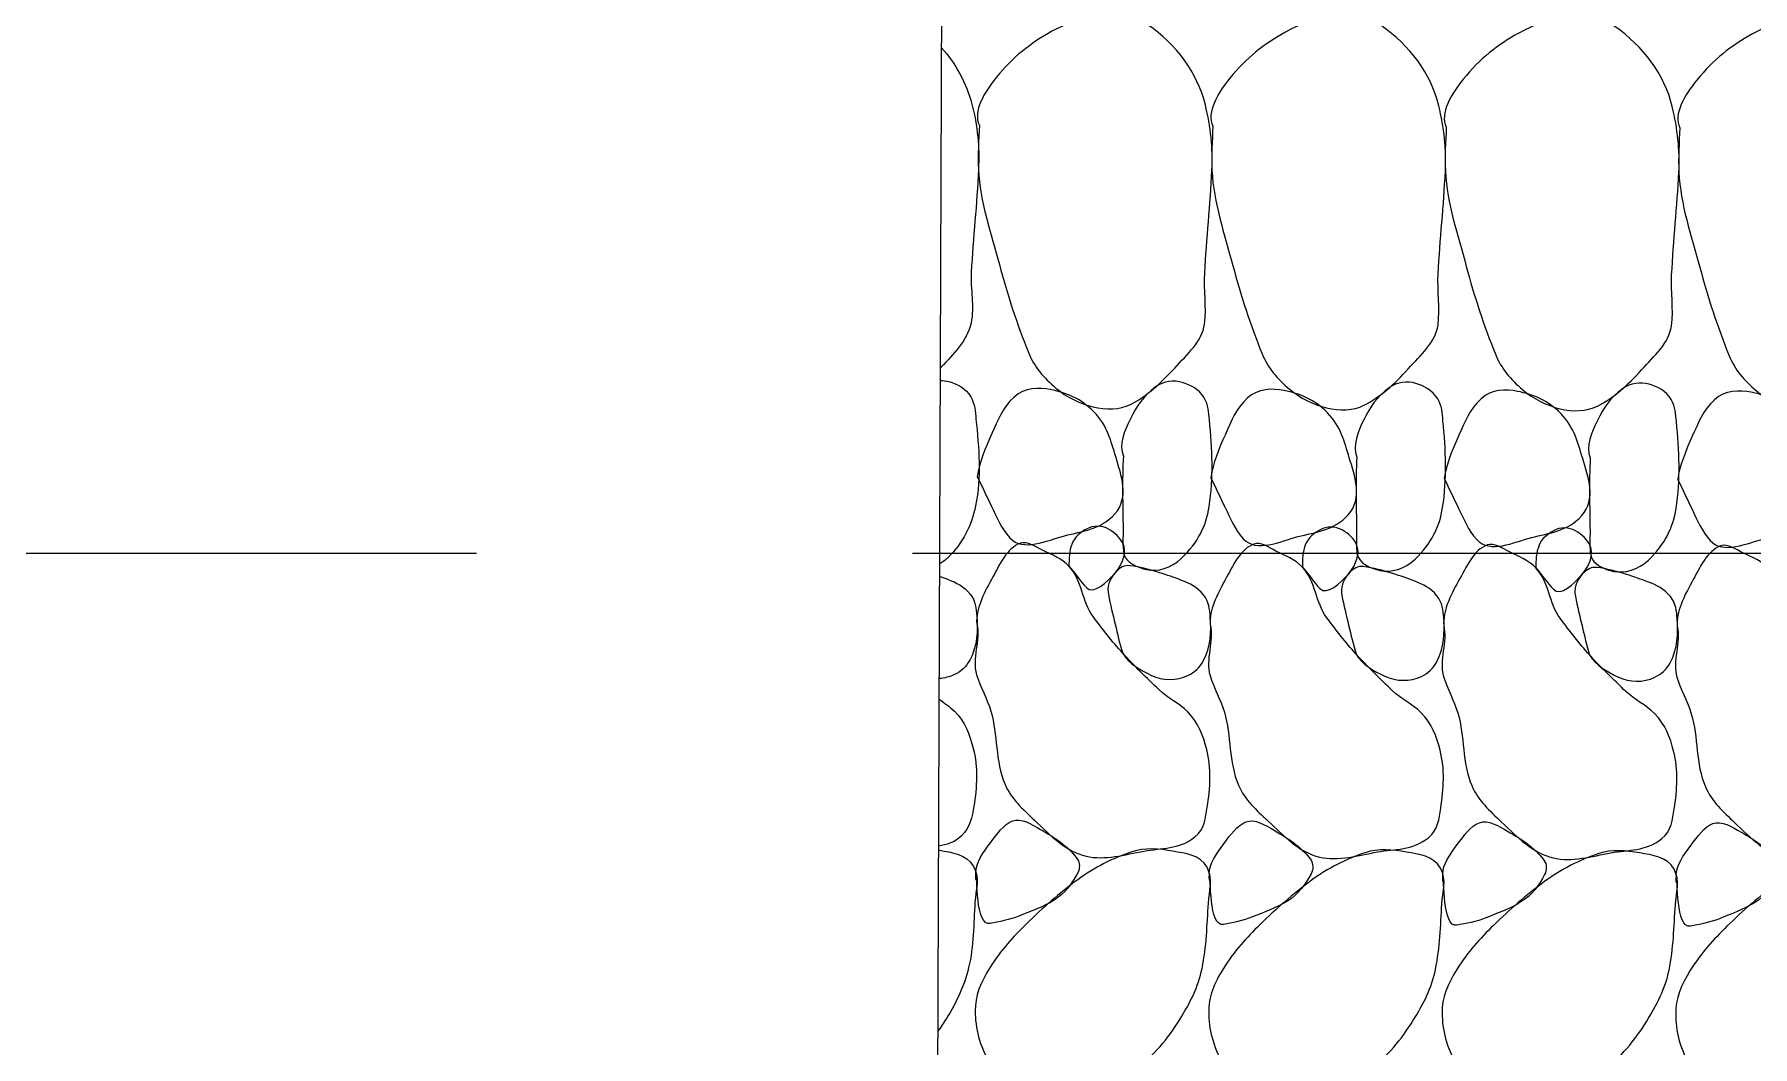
# Model space of a CAD drawing. Header units: feet. Extents: x -406 to 2003, y 7035 to 10885.
# Drawn here: x 619.28 to 644.91, y 8291.92 to 8307.01 of the extents above; entities that cross this region are included whole.
import ezdxf

# ---------------------------------------------------------------- set-up
doc = ezdxf.new("R2010")
doc.units = ezdxf.units.FT
doc.header["$LTSCALE"] = 40
doc.header["$MEASUREMENT"] = 0
doc.linetypes.add('HIDDEN', pattern=[0.375, 0.25, -0.125])
doc.layers.add('1', color=7, linetype='Continuous')
doc.layers.add('GRID', color=254, linetype='HIDDEN')

msp = doc.modelspace()

# ---------------------------------------------------------------- linework, layer by layer
at = {"layer": '1', "color": 4, "linetype": 'Continuous'}
msp.add_line((632.749, 8290.171, -4.663), (633.264, 8427.195, -4.663), dxfattribs=at)
for points, knots in [([(633.375, 8305.652, -4.663), (633.273, 8305.858, -4.663), (633.453, 8306.15, -4.663), (633.628, 8306.366, -4.663), (633.876, 8306.673, -4.663), (634.139, 8306.877, -4.663), (634.458, 8307.054, -4.663), (634.882, 8307.289, -4.663), (635.475, 8307.436, -4.663), (635.887, 8307.151, -4.663), (636.31, 8306.858, -4.663), (636.626, 8306.444, -4.663), (636.745, 8305.957, -4.663), (636.824, 8305.632, -4.663), (636.859, 8305.308, -4.663), (636.843, 8304.981, -4.663), (636.818, 8304.471, -4.663), (636.763, 8303.961, -4.663), (636.735, 8303.451, -4.663), (636.721, 8303.198, -4.663), (636.767, 8302.944, -4.663), (636.732, 8302.691, -4.663), (636.696, 8302.428, -4.663), (636.477, 8302.245, -4.663), (636.288, 8302.035, -4.663), (636.084, 8301.809, -4.663), (635.869, 8301.614, -4.663), (635.628, 8301.493, -4.663), (635.306, 8301.333, -4.663), (634.831, 8301.471, -4.663), (634.517, 8301.736, -4.663), (634.335, 8301.89, -4.663), (634.195, 8302.051, -4.663), (634.111, 8302.259, -4.663), (633.935, 8302.694, -4.663), (633.794, 8303.126, -4.663), (633.674, 8303.576, -4.663), (633.548, 8304.047, -4.663), (633.385, 8304.511, -4.663), (633.362, 8304.995, -4.663), (633.351, 8305.214, -4.663), (633.365, 8305.433, -4.663), (633.375, 8305.652, -4.663)], [0, 0, 0, 0, 0.050597, 0.050597, 0.050597, 0.122728, 0.122728, 0.122728, 0.218507, 0.218507, 0.218507, 0.316787, 0.316787, 0.316787, 0.38235, 0.38235, 0.38235, 0.484937, 0.484937, 0.484937, 0.535738, 0.535738, 0.535738, 0.588733, 0.588733, 0.588733, 0.645816, 0.645816, 0.645816, 0.721809, 0.721809, 0.721809, 0.766098, 0.766098, 0.766098, 0.85889, 0.85889, 0.85889, 0.956017, 0.956017, 0.956017, 1, 1, 1, 1]), ([(636.857, 8305.639, -4.663), (636.754, 8305.844, -4.663), (636.935, 8306.137, -4.663), (637.109, 8306.353, -4.663), (637.357, 8306.66, -4.663), (637.62, 8306.864, -4.663), (637.939, 8307.041, -4.663), (638.363, 8307.276, -4.663), (638.957, 8307.423, -4.663), (639.369, 8307.138, -4.663), (639.791, 8306.845, -4.663), (640.107, 8306.431, -4.663), (640.226, 8305.944, -4.663), (640.305, 8305.619, -4.663), (640.34, 8305.294, -4.663), (640.324, 8304.968, -4.663), (640.299, 8304.458, -4.663), (640.244, 8303.948, -4.663), (640.216, 8303.438, -4.663), (640.203, 8303.185, -4.663), (640.248, 8302.931, -4.663), (640.214, 8302.678, -4.663), (640.177, 8302.415, -4.663), (639.958, 8302.232, -4.663), (639.769, 8302.022, -4.663), (639.565, 8301.796, -4.663), (639.351, 8301.601, -4.663), (639.109, 8301.48, -4.663), (638.788, 8301.32, -4.663), (638.312, 8301.458, -4.663), (637.999, 8301.722, -4.663), (637.816, 8301.877, -4.663), (637.676, 8302.038, -4.663), (637.592, 8302.246, -4.663), (637.417, 8302.681, -4.663), (637.275, 8303.113, -4.663), (637.155, 8303.563, -4.663), (637.03, 8304.034, -4.663), (636.867, 8304.498, -4.663), (636.843, 8304.981, -4.663), (636.832, 8305.2, -4.663), (636.847, 8305.42, -4.663), (636.857, 8305.639, -4.663)], [0, 0, 0, 0, 0.050597, 0.050597, 0.050597, 0.122728, 0.122728, 0.122728, 0.218507, 0.218507, 0.218507, 0.316787, 0.316787, 0.316787, 0.38235, 0.38235, 0.38235, 0.484937, 0.484937, 0.484937, 0.535738, 0.535738, 0.535738, 0.588733, 0.588733, 0.588733, 0.645816, 0.645816, 0.645816, 0.721809, 0.721809, 0.721809, 0.766098, 0.766098, 0.766098, 0.85889, 0.85889, 0.85889, 0.956017, 0.956017, 0.956017, 1, 1, 1, 1]), ([(640.338, 8305.626, -4.663), (640.235, 8305.831, -4.663), (640.416, 8306.124, -4.663), (640.59, 8306.34, -4.663), (640.838, 8306.647, -4.663), (641.101, 8306.851, -4.663), (641.421, 8307.028, -4.663), (641.845, 8307.263, -4.663), (642.438, 8307.41, -4.663), (642.85, 8307.125, -4.663), (643.272, 8306.832, -4.663), (643.589, 8306.418, -4.663), (643.707, 8305.931, -4.663), (643.786, 8305.606, -4.663), (643.822, 8305.281, -4.663), (643.806, 8304.955, -4.663), (643.78, 8304.445, -4.663), (643.726, 8303.935, -4.663), (643.698, 8303.425, -4.663), (643.684, 8303.172, -4.663), (643.73, 8302.918, -4.663), (643.695, 8302.665, -4.663), (643.659, 8302.401, -4.663), (643.439, 8302.219, -4.663), (643.25, 8302.009, -4.663), (643.047, 8301.783, -4.663), (642.832, 8301.587, -4.663), (642.59, 8301.467, -4.663), (642.269, 8301.307, -4.663), (641.793, 8301.445, -4.663), (641.48, 8301.709, -4.663), (641.297, 8301.864, -4.663), (641.158, 8302.025, -4.663), (641.074, 8302.233, -4.663), (640.898, 8302.668, -4.663), (640.756, 8303.099, -4.663), (640.636, 8303.55, -4.663), (640.511, 8304.021, -4.663), (640.348, 8304.485, -4.663), (640.324, 8304.968, -4.663), (640.313, 8305.187, -4.663), (640.328, 8305.407, -4.663), (640.338, 8305.626, -4.663)], [0, 0, 0, 0, 0.050597, 0.050597, 0.050597, 0.122728, 0.122728, 0.122728, 0.218507, 0.218507, 0.218507, 0.316787, 0.316787, 0.316787, 0.38235, 0.38235, 0.38235, 0.484937, 0.484937, 0.484937, 0.535738, 0.535738, 0.535738, 0.588733, 0.588733, 0.588733, 0.645816, 0.645816, 0.645816, 0.721809, 0.721809, 0.721809, 0.766098, 0.766098, 0.766098, 0.85889, 0.85889, 0.85889, 0.956017, 0.956017, 0.956017, 1, 1, 1, 1]), ([(643.819, 8305.613, -4.663), (643.717, 8305.818, -4.663), (643.897, 8306.111, -4.663), (644.072, 8306.326, -4.663), (644.32, 8306.634, -4.663), (644.583, 8306.838, -4.663), (644.902, 8307.015, -4.663), (645.326, 8307.25, -4.663), (645.919, 8307.397, -4.663), (646.331, 8307.112, -4.663), (646.754, 8306.819, -4.663), (647.07, 8306.405, -4.663), (647.189, 8305.918, -4.663), (647.268, 8305.593, -4.663), (647.303, 8305.268, -4.663), (647.287, 8304.942, -4.663), (647.262, 8304.432, -4.663), (647.207, 8303.922, -4.663), (647.179, 8303.412, -4.663), (647.165, 8303.159, -4.663), (647.211, 8302.905, -4.663), (647.176, 8302.652, -4.663), (647.14, 8302.388, -4.663), (646.921, 8302.206, -4.663), (646.732, 8301.996, -4.663), (646.528, 8301.77, -4.663), (646.313, 8301.574, -4.663), (646.072, 8301.454, -4.663), (645.75, 8301.294, -4.663), (645.275, 8301.432, -4.663), (644.961, 8301.696, -4.663), (644.779, 8301.851, -4.663), (644.639, 8302.012, -4.663), (644.555, 8302.219, -4.663), (644.379, 8302.655, -4.663), (644.238, 8303.086, -4.663), (644.118, 8303.537, -4.663), (643.992, 8304.008, -4.663), (643.829, 8304.472, -4.663), (643.806, 8304.955, -4.663), (643.795, 8305.174, -4.663), (643.809, 8305.394, -4.663), (643.819, 8305.613, -4.663)], [0, 0, 0, 0, 0.050597, 0.050597, 0.050597, 0.122728, 0.122728, 0.122728, 0.218507, 0.218507, 0.218507, 0.316787, 0.316787, 0.316787, 0.38235, 0.38235, 0.38235, 0.484937, 0.484937, 0.484937, 0.535738, 0.535738, 0.535738, 0.588733, 0.588733, 0.588733, 0.645816, 0.645816, 0.645816, 0.721809, 0.721809, 0.721809, 0.766098, 0.766098, 0.766098, 0.85889, 0.85889, 0.85889, 0.956017, 0.956017, 0.956017, 1, 1, 1, 1]), ([(632.811, 8306.809, -4.663), (633.024, 8306.571, -4.663), (633.177, 8306.285, -4.663), (633.263, 8305.97, -4.663), (633.352, 8305.646, -4.663), (633.376, 8305.321, -4.663), (633.362, 8304.995, -4.663), (633.339, 8304.484, -4.663), (633.282, 8303.974, -4.663), (633.254, 8303.464, -4.663), (633.24, 8303.211, -4.663), (633.304, 8302.956, -4.663), (633.251, 8302.704, -4.663), (633.196, 8302.441, -4.663), (632.984, 8302.243, -4.663), (632.806, 8302.048, -4.663), (632.802, 8302.044, -4.663), (632.798, 8302.039, -4.663), (632.793, 8302.034, -4.663)], [0, 0, 0, 0, 0.189013, 0.189013, 0.189013, 0.383637, 0.383637, 0.383637, 0.688167, 0.688167, 0.688167, 0.838969, 0.838969, 0.838969, 0.996282, 0.996282, 0.996282, 1, 1, 1, 1]), ([(632.793, 8301.851, -4.663), (632.835, 8301.851, -4.663), (632.877, 8301.843, -4.663), (632.919, 8301.832, -4.663), (633.05, 8301.798, -4.663), (633.17, 8301.731, -4.663), (633.247, 8301.604, -4.663), (633.312, 8301.497, -4.663), (633.314, 8301.387, -4.663), (633.325, 8301.275, -4.663), (633.368, 8300.847, -4.663), (633.406, 8300.408, -4.663), (633.32, 8299.982, -4.663), (633.262, 8299.695, -4.663), (633.129, 8299.426, -4.663), (632.909, 8299.213, -4.663), (632.869, 8299.174, -4.663), (632.828, 8299.144, -4.663), (632.783, 8299.117, -4.663)], [0, 0, 0, 0, 0.039924, 0.039924, 0.039924, 0.165192, 0.165192, 0.165192, 0.271276, 0.271276, 0.271276, 0.676654, 0.676654, 0.676654, 0.950254, 0.950254, 0.950254, 1, 1, 1, 1]), ([(635.523, 8300.723, -4.663), (635.451, 8300.89, -4.663), (635.538, 8301.099, -4.663), (635.627, 8301.278, -4.663), (635.722, 8301.469, -4.663), (635.824, 8301.621, -4.663), (636.003, 8301.753, -4.663), (636.122, 8301.84, -4.663), (636.276, 8301.857, -4.663), (636.4, 8301.819, -4.663), (636.523, 8301.782, -4.663), (636.651, 8301.719, -4.663), (636.728, 8301.591, -4.663), (636.793, 8301.483, -4.663), (636.795, 8301.374, -4.663), (636.806, 8301.262, -4.663), (636.849, 8300.834, -4.663), (636.869, 8300.398, -4.663), (636.801, 8299.969, -4.663), (636.756, 8299.68, -4.663), (636.637, 8299.436, -4.663), (636.39, 8299.2, -4.663), (636.235, 8299.051, -4.663), (636.033, 8298.995, -4.663), (635.868, 8299.032, -4.663), (635.743, 8299.059, -4.663), (635.553, 8299.133, -4.663), (635.529, 8299.271, -4.663), (635.507, 8299.392, -4.663), (635.52, 8299.513, -4.663), (635.519, 8299.634, -4.663), (635.514, 8299.997, -4.663), (635.502, 8300.36, -4.663), (635.523, 8300.723, -4.663)], [0, 0, 0, 0, 0.081972, 0.081972, 0.081972, 0.169857, 0.169857, 0.169857, 0.228285, 0.228285, 0.228285, 0.286248, 0.286248, 0.286248, 0.335334, 0.335334, 0.335334, 0.522907, 0.522907, 0.522907, 0.649504, 0.649504, 0.649504, 0.729114, 0.729114, 0.729114, 0.789367, 0.789367, 0.789367, 0.842044, 0.842044, 0.842044, 1, 1, 1, 1]), ([(639.004, 8300.709, -4.663), (638.933, 8300.877, -4.663), (639.02, 8301.086, -4.663), (639.108, 8301.265, -4.663), (639.203, 8301.456, -4.663), (639.305, 8301.608, -4.663), (639.484, 8301.74, -4.663), (639.604, 8301.827, -4.663), (639.758, 8301.844, -4.663), (639.881, 8301.806, -4.663), (640.004, 8301.769, -4.663), (640.132, 8301.706, -4.663), (640.209, 8301.578, -4.663), (640.275, 8301.47, -4.663), (640.276, 8301.361, -4.663), (640.288, 8301.249, -4.663), (640.331, 8300.821, -4.663), (640.35, 8300.385, -4.663), (640.283, 8299.956, -4.663), (640.237, 8299.667, -4.663), (640.118, 8299.423, -4.663), (639.872, 8299.187, -4.663), (639.717, 8299.038, -4.663), (639.514, 8298.982, -4.663), (639.349, 8299.018, -4.663), (639.225, 8299.046, -4.663), (639.035, 8299.119, -4.663), (639.01, 8299.258, -4.663), (638.988, 8299.379, -4.663), (639.002, 8299.5, -4.663), (639, 8299.621, -4.663), (638.995, 8299.984, -4.663), (638.984, 8300.347, -4.663), (639.004, 8300.709, -4.663)], [0, 0, 0, 0, 0.081972, 0.081972, 0.081972, 0.169857, 0.169857, 0.169857, 0.228285, 0.228285, 0.228285, 0.286248, 0.286248, 0.286248, 0.335334, 0.335334, 0.335334, 0.522907, 0.522907, 0.522907, 0.649504, 0.649504, 0.649504, 0.729114, 0.729114, 0.729114, 0.789367, 0.789367, 0.789367, 0.842044, 0.842044, 0.842044, 1, 1, 1, 1]), ([(633.344, 8300.413, -4.663), (633.376, 8300.63, -4.663), (633.465, 8300.844, -4.663), (633.562, 8301.059, -4.663), (633.653, 8301.259, -4.663), (633.715, 8301.438, -4.663), (633.893, 8301.602, -4.663), (634.049, 8301.745, -4.663), (634.265, 8301.749, -4.663), (634.438, 8301.713, -4.663), (634.664, 8301.667, -4.663), (634.886, 8301.585, -4.663), (635.083, 8301.382, -4.663), (635.286, 8301.173, -4.663), (635.338, 8300.946, -4.663), (635.409, 8300.712, -4.663), (635.491, 8300.444, -4.663), (635.616, 8300.106, -4.663), (635.395, 8299.861, -4.663), (635.183, 8299.626, -4.663), (634.91, 8299.605, -4.663), (634.645, 8299.535, -4.663), (634.381, 8299.466, -4.663), (634.025, 8299.291, -4.663), (633.829, 8299.504, -4.663), (633.699, 8299.645, -4.663), (633.637, 8299.809, -4.663), (633.558, 8299.97, -4.663), (633.486, 8300.118, -4.663), (633.417, 8300.267, -4.663), (633.344, 8300.413, -4.663)], [0, 0, 0, 0, 0.099321, 0.099321, 0.099321, 0.192025, 0.192025, 0.192025, 0.273076, 0.273076, 0.273076, 0.378794, 0.378794, 0.378794, 0.48747, 0.48747, 0.48747, 0.61146, 0.61146, 0.61146, 0.73063, 0.73063, 0.73063, 0.849753, 0.849753, 0.849753, 0.928287, 0.928287, 0.928287, 1, 1, 1, 1]), ([(636.826, 8300.4, -4.663), (636.858, 8300.617, -4.663), (636.946, 8300.831, -4.663), (637.044, 8301.046, -4.663), (637.134, 8301.246, -4.663), (637.196, 8301.425, -4.663), (637.374, 8301.589, -4.663), (637.53, 8301.732, -4.663), (637.746, 8301.735, -4.663), (637.919, 8301.7, -4.663), (638.145, 8301.654, -4.663), (638.367, 8301.572, -4.663), (638.564, 8301.369, -4.663), (638.767, 8301.16, -4.663), (638.82, 8300.933, -4.663), (638.891, 8300.699, -4.663), (638.972, 8300.431, -4.663), (639.097, 8300.093, -4.663), (638.876, 8299.848, -4.663), (638.664, 8299.612, -4.663), (638.391, 8299.592, -4.663), (638.126, 8299.522, -4.663), (637.862, 8299.453, -4.663), (637.507, 8299.278, -4.663), (637.31, 8299.491, -4.663), (637.18, 8299.632, -4.663), (637.118, 8299.795, -4.663), (637.039, 8299.957, -4.663), (636.968, 8300.105, -4.663), (636.899, 8300.253, -4.663), (636.826, 8300.4, -4.663)], [0, 0, 0, 0, 0.099321, 0.099321, 0.099321, 0.192025, 0.192025, 0.192025, 0.273076, 0.273076, 0.273076, 0.378794, 0.378794, 0.378794, 0.48747, 0.48747, 0.48747, 0.61146, 0.61146, 0.61146, 0.73063, 0.73063, 0.73063, 0.849753, 0.849753, 0.849753, 0.928287, 0.928287, 0.928287, 1, 1, 1, 1]), ([(640.307, 8300.387, -4.663), (640.339, 8300.604, -4.663), (640.428, 8300.818, -4.663), (640.525, 8301.033, -4.663), (640.616, 8301.233, -4.663), (640.677, 8301.412, -4.663), (640.856, 8301.576, -4.663), (641.012, 8301.719, -4.663), (641.227, 8301.722, -4.663), (641.401, 8301.687, -4.663), (641.626, 8301.641, -4.663), (641.849, 8301.559, -4.663), (642.046, 8301.356, -4.663), (642.248, 8301.147, -4.663), (642.301, 8300.92, -4.663), (642.372, 8300.685, -4.663), (642.453, 8300.418, -4.663), (642.578, 8300.08, -4.663), (642.358, 8299.835, -4.663), (642.145, 8299.599, -4.663), (641.872, 8299.578, -4.663), (641.608, 8299.509, -4.663), (641.343, 8299.439, -4.663), (640.988, 8299.265, -4.663), (640.791, 8299.478, -4.663), (640.662, 8299.619, -4.663), (640.6, 8299.782, -4.663), (640.521, 8299.944, -4.663), (640.449, 8300.092, -4.663), (640.38, 8300.24, -4.663), (640.307, 8300.387, -4.663)], [0, 0, 0, 0, 0.099321, 0.099321, 0.099321, 0.192025, 0.192025, 0.192025, 0.273076, 0.273076, 0.273076, 0.378794, 0.378794, 0.378794, 0.48747, 0.48747, 0.48747, 0.61146, 0.61146, 0.61146, 0.73063, 0.73063, 0.73063, 0.849753, 0.849753, 0.849753, 0.928287, 0.928287, 0.928287, 1, 1, 1, 1]), ([(642.485, 8300.696, -4.663), (642.414, 8300.864, -4.663), (642.501, 8301.073, -4.663), (642.59, 8301.252, -4.663), (642.685, 8301.443, -4.663), (642.786, 8301.595, -4.663), (642.966, 8301.726, -4.663), (643.085, 8301.814, -4.663), (643.239, 8301.831, -4.663), (643.363, 8301.793, -4.663), (643.486, 8301.756, -4.663), (643.614, 8301.693, -4.663), (643.691, 8301.565, -4.663), (643.756, 8301.457, -4.663), (643.758, 8301.348, -4.663), (643.769, 8301.236, -4.663), (643.812, 8300.807, -4.663), (643.832, 8300.371, -4.663), (643.764, 8299.943, -4.663), (643.718, 8299.654, -4.663), (643.6, 8299.41, -4.663), (643.353, 8299.174, -4.663), (643.198, 8299.025, -4.663), (642.995, 8298.969, -4.663), (642.831, 8299.005, -4.663), (642.706, 8299.033, -4.663), (642.516, 8299.106, -4.663), (642.491, 8299.245, -4.663), (642.47, 8299.366, -4.663), (642.483, 8299.487, -4.663), (642.481, 8299.608, -4.663), (642.476, 8299.97, -4.663), (642.465, 8300.334, -4.663), (642.485, 8300.696, -4.663)], [0, 0, 0, 0, 0.081972, 0.081972, 0.081972, 0.169857, 0.169857, 0.169857, 0.228285, 0.228285, 0.228285, 0.286248, 0.286248, 0.286248, 0.335334, 0.335334, 0.335334, 0.522907, 0.522907, 0.522907, 0.649504, 0.649504, 0.649504, 0.729114, 0.729114, 0.729114, 0.789367, 0.789367, 0.789367, 0.842044, 0.842044, 0.842044, 1, 1, 1, 1]), ([(643.788, 8300.374, -4.663), (643.82, 8300.591, -4.663), (643.909, 8300.805, -4.663), (644.006, 8301.019, -4.663), (644.097, 8301.22, -4.663), (644.159, 8301.399, -4.663), (644.337, 8301.563, -4.663), (644.493, 8301.706, -4.663), (644.709, 8301.709, -4.663), (644.882, 8301.674, -4.663), (645.108, 8301.628, -4.663), (645.33, 8301.546, -4.663), (645.527, 8301.343, -4.663), (645.73, 8301.134, -4.663), (645.782, 8300.906, -4.663), (645.853, 8300.672, -4.663), (645.935, 8300.405, -4.663), (646.06, 8300.067, -4.663), (645.839, 8299.822, -4.663), (645.627, 8299.586, -4.663), (645.354, 8299.565, -4.663), (645.089, 8299.496, -4.663), (644.825, 8299.426, -4.663), (644.469, 8299.251, -4.663), (644.273, 8299.465, -4.663), (644.143, 8299.606, -4.663), (644.081, 8299.769, -4.663), (644.002, 8299.931, -4.663), (643.93, 8300.078, -4.663), (643.862, 8300.227, -4.663), (643.788, 8300.374, -4.663)], [0, 0, 0, 0, 0.099321, 0.099321, 0.099321, 0.192025, 0.192025, 0.192025, 0.273076, 0.273076, 0.273076, 0.378794, 0.378794, 0.378794, 0.48747, 0.48747, 0.48747, 0.61146, 0.61146, 0.61146, 0.73063, 0.73063, 0.73063, 0.849753, 0.849753, 0.849753, 0.928287, 0.928287, 0.928287, 1, 1, 1, 1]), ([(634.711, 8299.081, -4.663), (634.713, 8299.195, -4.663), (634.711, 8299.308, -4.663), (634.758, 8299.421, -4.663), (634.8, 8299.522, -4.663), (634.883, 8299.585, -4.663), (634.974, 8299.636, -4.663), (635.073, 8299.691, -4.663), (635.201, 8299.692, -4.663), (635.303, 8299.635, -4.663), (635.398, 8299.582, -4.663), (635.477, 8299.506, -4.663), (635.518, 8299.418, -4.663), (635.577, 8299.291, -4.663), (635.515, 8299.118, -4.663), (635.403, 8298.988, -4.663), (635.28, 8298.846, -4.663), (635.076, 8298.651, -4.663), (634.971, 8298.763, -4.663), (634.882, 8298.858, -4.663), (634.8, 8298.979, -4.663), (634.711, 8299.081, -4.663)], [0, 0, 0, 0, 0.13075, 0.13075, 0.13075, 0.246831, 0.246831, 0.246831, 0.372114, 0.372114, 0.372114, 0.488195, 0.488195, 0.488195, 0.657947, 0.657947, 0.657947, 0.84346, 0.84346, 0.84346, 1, 1, 1, 1]), ([(638.193, 8299.068, -4.663), (638.194, 8299.182, -4.663), (638.192, 8299.295, -4.663), (638.239, 8299.408, -4.663), (638.281, 8299.509, -4.663), (638.364, 8299.572, -4.663), (638.456, 8299.623, -4.663), (638.555, 8299.678, -4.663), (638.683, 8299.679, -4.663), (638.785, 8299.622, -4.663), (638.879, 8299.569, -4.663), (638.959, 8299.493, -4.663), (638.999, 8299.405, -4.663), (639.058, 8299.278, -4.663), (638.997, 8299.105, -4.663), (638.884, 8298.975, -4.663), (638.761, 8298.832, -4.663), (638.558, 8298.637, -4.663), (638.452, 8298.75, -4.663), (638.364, 8298.844, -4.663), (638.282, 8298.966, -4.663), (638.193, 8299.068, -4.663)], [0, 0, 0, 0, 0.13075, 0.13075, 0.13075, 0.246831, 0.246831, 0.246831, 0.372114, 0.372114, 0.372114, 0.488195, 0.488195, 0.488195, 0.657947, 0.657947, 0.657947, 0.84346, 0.84346, 0.84346, 1, 1, 1, 1]), ([(641.674, 8299.055, -4.663), (641.675, 8299.168, -4.663), (641.673, 8299.282, -4.663), (641.721, 8299.395, -4.663), (641.763, 8299.496, -4.663), (641.845, 8299.559, -4.663), (641.937, 8299.61, -4.663), (642.036, 8299.665, -4.663), (642.164, 8299.666, -4.663), (642.266, 8299.609, -4.663), (642.36, 8299.556, -4.663), (642.44, 8299.48, -4.663), (642.481, 8299.392, -4.663), (642.54, 8299.264, -4.663), (642.478, 8299.092, -4.663), (642.366, 8298.962, -4.663), (642.243, 8298.819, -4.663), (642.039, 8298.624, -4.663), (641.934, 8298.737, -4.663), (641.845, 8298.831, -4.663), (641.763, 8298.953, -4.663), (641.674, 8299.055, -4.663)], [0, 0, 0, 0, 0.13075, 0.13075, 0.13075, 0.246831, 0.246831, 0.246831, 0.372114, 0.372114, 0.372114, 0.488195, 0.488195, 0.488195, 0.657947, 0.657947, 0.657947, 0.84346, 0.84346, 0.84346, 1, 1, 1, 1]), ([(633.336, 8298.225, -4.663), (633.322, 8298.441, -4.663), (633.434, 8298.663, -4.663), (633.554, 8298.882, -4.663), (633.675, 8299.1, -4.663), (633.784, 8299.352, -4.663), (633.987, 8299.424, -4.663), (634.088, 8299.46, -4.663), (634.211, 8299.374, -4.663), (634.315, 8299.321, -4.663), (634.456, 8299.25, -4.663), (634.601, 8299.199, -4.663), (634.711, 8299.081, -4.663), (634.909, 8298.87, -4.663), (634.906, 8298.553, -4.663), (635.072, 8298.331, -4.663), (635.211, 8298.145, -4.663), (635.353, 8297.959, -4.663), (635.512, 8297.786, -4.663), (635.686, 8297.595, -4.663), (635.869, 8297.416, -4.663), (636.054, 8297.239, -4.663), (636.184, 8297.114, -4.663), (636.351, 8297.043, -4.663), (636.484, 8296.909, -4.663), (636.637, 8296.754, -4.663), (636.714, 8296.555, -4.663), (636.765, 8296.352, -4.663), (636.836, 8296.071, -4.663), (636.819, 8295.774, -4.663), (636.773, 8295.49, -4.663), (636.748, 8295.333, -4.663), (636.736, 8295.165, -4.663), (636.59, 8295.048, -4.663), (636.348, 8294.856, -4.663), (636.09, 8294.883, -4.663), (635.829, 8294.836, -4.663), (635.544, 8294.784, -4.663), (635.247, 8294.695, -4.663), (634.967, 8294.76, -4.663), (634.665, 8294.83, -4.663), (634.438, 8295.069, -4.663), (634.198, 8295.296, -4.663), (634.021, 8295.463, -4.663), (633.852, 8295.613, -4.663), (633.758, 8295.83, -4.663), (633.608, 8296.178, -4.663), (633.652, 8296.571, -4.663), (633.547, 8296.92, -4.663), (633.491, 8297.104, -4.663), (633.39, 8297.281, -4.663), (633.333, 8297.465, -4.663), (633.259, 8297.703, -4.663), (633.396, 8297.985, -4.663), (633.336, 8298.225, -4.663)], [0, 0, 0, 0, 0.054316, 0.054316, 0.054316, 0.108799, 0.108799, 0.108799, 0.135821, 0.135821, 0.135821, 0.172146, 0.172146, 0.172146, 0.237422, 0.237422, 0.237422, 0.292461, 0.292461, 0.292461, 0.352873, 0.352873, 0.352873, 0.395413, 0.395413, 0.395413, 0.444368, 0.444368, 0.444368, 0.51201, 0.51201, 0.51201, 0.549525, 0.549525, 0.549525, 0.611502, 0.611502, 0.611502, 0.679424, 0.679424, 0.679424, 0.752988, 0.752988, 0.752988, 0.80734, 0.80734, 0.80734, 0.894432, 0.894432, 0.894432, 0.940374, 0.940374, 0.940374, 1, 1, 1, 1]), ([(636.817, 8298.212, -4.663), (636.804, 8298.428, -4.663), (636.915, 8298.65, -4.663), (637.035, 8298.868, -4.663), (637.156, 8299.087, -4.663), (637.266, 8299.339, -4.663), (637.468, 8299.411, -4.663), (637.569, 8299.447, -4.663), (637.692, 8299.361, -4.663), (637.797, 8299.308, -4.663), (637.937, 8299.237, -4.663), (638.083, 8299.186, -4.663), (638.193, 8299.068, -4.663), (638.391, 8298.857, -4.663), (638.387, 8298.539, -4.663), (638.553, 8298.318, -4.663), (638.693, 8298.132, -4.663), (638.834, 8297.946, -4.663), (638.993, 8297.772, -4.663), (639.168, 8297.582, -4.663), (639.35, 8297.403, -4.663), (639.535, 8297.226, -4.663), (639.666, 8297.101, -4.663), (639.832, 8297.03, -4.663), (639.965, 8296.896, -4.663), (640.118, 8296.741, -4.663), (640.195, 8296.542, -4.663), (640.246, 8296.339, -4.663), (640.317, 8296.058, -4.663), (640.3, 8295.761, -4.663), (640.255, 8295.477, -4.663), (640.229, 8295.319, -4.663), (640.218, 8295.152, -4.663), (640.071, 8295.035, -4.663), (639.83, 8294.843, -4.663), (639.571, 8294.87, -4.663), (639.311, 8294.823, -4.663), (639.026, 8294.771, -4.663), (638.728, 8294.682, -4.663), (638.449, 8294.747, -4.663), (638.146, 8294.817, -4.663), (637.92, 8295.056, -4.663), (637.68, 8295.283, -4.663), (637.502, 8295.45, -4.663), (637.333, 8295.6, -4.663), (637.239, 8295.817, -4.663), (637.089, 8296.165, -4.663), (637.134, 8296.558, -4.663), (637.028, 8296.907, -4.663), (636.972, 8297.091, -4.663), (636.872, 8297.268, -4.663), (636.815, 8297.452, -4.663), (636.741, 8297.69, -4.663), (636.878, 8297.972, -4.663), (636.817, 8298.212, -4.663)], [0, 0, 0, 0, 0.054316, 0.054316, 0.054316, 0.108799, 0.108799, 0.108799, 0.135821, 0.135821, 0.135821, 0.172146, 0.172146, 0.172146, 0.237422, 0.237422, 0.237422, 0.292461, 0.292461, 0.292461, 0.352873, 0.352873, 0.352873, 0.395413, 0.395413, 0.395413, 0.444368, 0.444368, 0.444368, 0.51201, 0.51201, 0.51201, 0.549525, 0.549525, 0.549525, 0.611502, 0.611502, 0.611502, 0.679424, 0.679424, 0.679424, 0.752988, 0.752988, 0.752988, 0.80734, 0.80734, 0.80734, 0.894432, 0.894432, 0.894432, 0.940374, 0.940374, 0.940374, 1, 1, 1, 1]), ([(640.299, 8298.198, -4.663), (640.285, 8298.415, -4.663), (640.396, 8298.637, -4.663), (640.517, 8298.855, -4.663), (640.638, 8299.074, -4.663), (640.747, 8299.325, -4.663), (640.95, 8299.398, -4.663), (641.05, 8299.434, -4.663), (641.174, 8299.348, -4.663), (641.278, 8299.295, -4.663), (641.419, 8299.224, -4.663), (641.564, 8299.173, -4.663), (641.674, 8299.055, -4.663), (641.872, 8298.844, -4.663), (641.869, 8298.526, -4.663), (642.034, 8298.305, -4.663), (642.174, 8298.119, -4.663), (642.315, 8297.932, -4.663), (642.474, 8297.759, -4.663), (642.649, 8297.569, -4.663), (642.832, 8297.39, -4.663), (643.017, 8297.213, -4.663), (643.147, 8297.088, -4.663), (643.313, 8297.017, -4.663), (643.446, 8296.882, -4.663), (643.599, 8296.727, -4.663), (643.677, 8296.529, -4.663), (643.728, 8296.326, -4.663), (643.798, 8296.045, -4.663), (643.782, 8295.748, -4.663), (643.736, 8295.464, -4.663), (643.71, 8295.306, -4.663), (643.699, 8295.139, -4.663), (643.553, 8295.022, -4.663), (643.311, 8294.83, -4.663), (643.052, 8294.857, -4.663), (642.792, 8294.81, -4.663), (642.507, 8294.758, -4.663), (642.209, 8294.669, -4.663), (641.93, 8294.734, -4.663), (641.628, 8294.804, -4.663), (641.401, 8295.043, -4.663), (641.161, 8295.269, -4.663), (640.984, 8295.437, -4.663), (640.815, 8295.587, -4.663), (640.721, 8295.804, -4.663), (640.57, 8296.152, -4.663), (640.615, 8296.544, -4.663), (640.509, 8296.894, -4.663), (640.454, 8297.078, -4.663), (640.353, 8297.255, -4.663), (640.296, 8297.439, -4.663), (640.222, 8297.677, -4.663), (640.359, 8297.959, -4.663), (640.299, 8298.198, -4.663)], [0, 0, 0, 0, 0.054316, 0.054316, 0.054316, 0.108799, 0.108799, 0.108799, 0.135821, 0.135821, 0.135821, 0.172146, 0.172146, 0.172146, 0.237422, 0.237422, 0.237422, 0.292461, 0.292461, 0.292461, 0.352873, 0.352873, 0.352873, 0.395413, 0.395413, 0.395413, 0.444368, 0.444368, 0.444368, 0.51201, 0.51201, 0.51201, 0.549525, 0.549525, 0.549525, 0.611502, 0.611502, 0.611502, 0.679424, 0.679424, 0.679424, 0.752988, 0.752988, 0.752988, 0.80734, 0.80734, 0.80734, 0.894432, 0.894432, 0.894432, 0.940374, 0.940374, 0.940374, 1, 1, 1, 1]), ([(643.78, 8298.185, -4.663), (643.767, 8298.402, -4.663), (643.878, 8298.624, -4.663), (643.998, 8298.842, -4.663), (644.119, 8299.061, -4.663), (644.228, 8299.312, -4.663), (644.431, 8299.385, -4.663), (644.532, 8299.421, -4.663), (644.655, 8299.334, -4.663), (644.76, 8299.282, -4.663), (644.9, 8299.211, -4.663), (645.045, 8299.16, -4.663), (645.156, 8299.042, -4.663), (645.353, 8298.83, -4.663), (645.35, 8298.513, -4.663), (645.516, 8298.292, -4.663), (645.655, 8298.106, -4.663), (645.797, 8297.919, -4.663), (645.956, 8297.746, -4.663), (646.13, 8297.556, -4.663), (646.313, 8297.377, -4.663), (646.498, 8297.2, -4.663), (646.628, 8297.075, -4.663), (646.795, 8297.004, -4.663), (646.928, 8296.869, -4.663), (647.081, 8296.714, -4.663), (647.158, 8296.516, -4.663), (647.209, 8296.313, -4.663), (647.28, 8296.032, -4.663), (647.263, 8295.735, -4.663), (647.217, 8295.451, -4.663), (647.192, 8295.293, -4.663), (647.181, 8295.126, -4.663), (647.034, 8295.009, -4.663), (646.792, 8294.817, -4.663), (646.534, 8294.844, -4.663), (646.274, 8294.797, -4.663), (645.988, 8294.745, -4.663), (645.691, 8294.656, -4.663), (645.411, 8294.72, -4.663), (645.109, 8294.791, -4.663), (644.882, 8295.03, -4.663), (644.642, 8295.256, -4.663), (644.465, 8295.423, -4.663), (644.296, 8295.574, -4.663), (644.202, 8295.791, -4.663), (644.052, 8296.139, -4.663), (644.096, 8296.531, -4.663), (643.991, 8296.88, -4.663), (643.935, 8297.065, -4.663), (643.834, 8297.242, -4.663), (643.777, 8297.426, -4.663), (643.703, 8297.664, -4.663), (643.841, 8297.946, -4.663), (643.78, 8298.185, -4.663)], [0, 0, 0, 0, 0.054316, 0.054316, 0.054316, 0.108799, 0.108799, 0.108799, 0.135821, 0.135821, 0.135821, 0.172146, 0.172146, 0.172146, 0.237422, 0.237422, 0.237422, 0.292461, 0.292461, 0.292461, 0.352873, 0.352873, 0.352873, 0.395413, 0.395413, 0.395413, 0.444368, 0.444368, 0.444368, 0.51201, 0.51201, 0.51201, 0.549525, 0.549525, 0.549525, 0.611502, 0.611502, 0.611502, 0.679424, 0.679424, 0.679424, 0.752988, 0.752988, 0.752988, 0.80734, 0.80734, 0.80734, 0.894432, 0.894432, 0.894432, 0.940374, 0.940374, 0.940374, 1, 1, 1, 1]), ([(635.512, 8297.786, -4.663), (635.467, 8297.928, -4.663), (635.435, 8298.072, -4.663), (635.4, 8298.217, -4.663), (635.364, 8298.364, -4.663), (635.329, 8298.512, -4.663), (635.3, 8298.659, -4.663), (635.277, 8298.771, -4.663), (635.307, 8298.88, -4.663), (635.403, 8298.988, -4.663), (635.469, 8299.062, -4.663), (635.542, 8299.099, -4.663), (635.619, 8299.089, -4.663), (635.766, 8299.071, -4.663), (635.915, 8299.031, -4.663), (636.061, 8298.985, -4.663), (636.172, 8298.95, -4.663), (636.28, 8298.914, -4.663), (636.389, 8298.871, -4.663), (636.512, 8298.822, -4.663), (636.622, 8298.773, -4.663), (636.717, 8298.654, -4.663), (636.801, 8298.55, -4.663), (636.809, 8298.437, -4.663), (636.818, 8298.325, -4.663), (636.834, 8298.109, -4.663), (636.827, 8297.883, -4.663), (636.713, 8297.668, -4.663), (636.66, 8297.566, -4.663), (636.583, 8297.501, -4.663), (636.486, 8297.453, -4.663), (636.317, 8297.37, -4.663), (636.106, 8297.377, -4.663), (635.941, 8297.455, -4.663), (635.777, 8297.533, -4.663), (635.601, 8297.625, -4.663), (635.512, 8297.786, -4.663)], [0, 0, 0, 0, 0.087607, 0.087607, 0.087607, 0.176844, 0.176844, 0.176844, 0.244543, 0.244543, 0.244543, 0.291416, 0.291416, 0.291416, 0.380653, 0.380653, 0.380653, 0.449046, 0.449046, 0.449046, 0.526343, 0.526343, 0.526343, 0.594042, 0.594042, 0.594042, 0.724902, 0.724902, 0.724902, 0.786407, 0.786407, 0.786407, 0.893425, 0.893425, 0.893425, 1, 1, 1, 1]), ([(638.993, 8297.772, -4.663), (638.949, 8297.915, -4.663), (638.917, 8298.059, -4.663), (638.881, 8298.204, -4.663), (638.845, 8298.351, -4.663), (638.811, 8298.499, -4.663), (638.781, 8298.646, -4.663), (638.758, 8298.758, -4.663), (638.788, 8298.867, -4.663), (638.884, 8298.975, -4.663), (638.951, 8299.049, -4.663), (639.023, 8299.086, -4.663), (639.1, 8299.076, -4.663), (639.247, 8299.057, -4.663), (639.396, 8299.018, -4.663), (639.542, 8298.972, -4.663), (639.653, 8298.937, -4.663), (639.762, 8298.901, -4.663), (639.87, 8298.858, -4.663), (639.993, 8298.809, -4.663), (640.103, 8298.76, -4.663), (640.198, 8298.641, -4.663), (640.282, 8298.537, -4.663), (640.291, 8298.424, -4.663), (640.299, 8298.312, -4.663), (640.316, 8298.096, -4.663), (640.308, 8297.87, -4.663), (640.195, 8297.654, -4.663), (640.141, 8297.553, -4.663), (640.064, 8297.488, -4.663), (639.967, 8297.44, -4.663), (639.798, 8297.357, -4.663), (639.587, 8297.364, -4.663), (639.423, 8297.442, -4.663), (639.259, 8297.52, -4.663), (639.083, 8297.612, -4.663), (638.993, 8297.772, -4.663)], [0, 0, 0, 0, 0.087607, 0.087607, 0.087607, 0.176844, 0.176844, 0.176844, 0.244543, 0.244543, 0.244543, 0.291416, 0.291416, 0.291416, 0.380653, 0.380653, 0.380653, 0.449046, 0.449046, 0.449046, 0.526343, 0.526343, 0.526343, 0.594042, 0.594042, 0.594042, 0.724902, 0.724902, 0.724902, 0.786407, 0.786407, 0.786407, 0.893425, 0.893425, 0.893425, 1, 1, 1, 1]), ([(642.474, 8297.759, -4.663), (642.43, 8297.902, -4.663), (642.398, 8298.046, -4.663), (642.363, 8298.191, -4.663), (642.327, 8298.338, -4.663), (642.292, 8298.486, -4.663), (642.262, 8298.633, -4.663), (642.24, 8298.745, -4.663), (642.27, 8298.854, -4.663), (642.366, 8298.962, -4.663), (642.432, 8299.036, -4.663), (642.504, 8299.073, -4.663), (642.581, 8299.063, -4.663), (642.728, 8299.044, -4.663), (642.878, 8299.005, -4.663), (643.023, 8298.959, -4.663), (643.135, 8298.924, -4.663), (643.243, 8298.888, -4.663), (643.352, 8298.845, -4.663), (643.475, 8298.796, -4.663), (643.584, 8298.747, -4.663), (643.68, 8298.628, -4.663), (643.763, 8298.524, -4.663), (643.772, 8298.411, -4.663), (643.781, 8298.299, -4.663), (643.797, 8298.083, -4.663), (643.79, 8297.857, -4.663), (643.676, 8297.641, -4.663), (643.623, 8297.54, -4.663), (643.545, 8297.475, -4.663), (643.448, 8297.427, -4.663), (643.28, 8297.344, -4.663), (643.069, 8297.351, -4.663), (642.904, 8297.429, -4.663), (642.74, 8297.507, -4.663), (642.564, 8297.599, -4.663), (642.474, 8297.759, -4.663)], [0, 0, 0, 0, 0.087607, 0.087607, 0.087607, 0.176844, 0.176844, 0.176844, 0.244543, 0.244543, 0.244543, 0.291416, 0.291416, 0.291416, 0.380653, 0.380653, 0.380653, 0.449046, 0.449046, 0.449046, 0.526343, 0.526343, 0.526343, 0.594042, 0.594042, 0.594042, 0.724902, 0.724902, 0.724902, 0.786407, 0.786407, 0.786407, 0.893425, 0.893425, 0.893425, 1, 1, 1, 1]), ([(632.782, 8298.931, -4.663), (632.824, 8298.916, -4.663), (632.866, 8298.9, -4.663), (632.908, 8298.884, -4.663), (633.03, 8298.837, -4.663), (633.14, 8298.785, -4.663), (633.236, 8298.667, -4.663), (633.32, 8298.564, -4.663), (633.328, 8298.45, -4.663), (633.337, 8298.338, -4.663), (633.353, 8298.122, -4.663), (633.349, 8297.895, -4.663), (633.232, 8297.681, -4.663), (633.177, 8297.58, -4.663), (633.104, 8297.51, -4.663), (633.004, 8297.466, -4.663), (632.929, 8297.433, -4.663), (632.855, 8297.412, -4.663), (632.776, 8297.408, -4.663)], [0, 0, 0, 0, 0.064408, 0.064408, 0.064408, 0.252893, 0.252893, 0.252893, 0.417971, 0.417971, 0.417971, 0.737065, 0.737065, 0.737065, 0.887039, 0.887039, 0.887039, 1, 1, 1, 1]), ([(632.775, 8297.098, -4.663), (632.855, 8297.045, -4.663), (632.929, 8296.99, -4.663), (633.002, 8296.922, -4.663), (633.161, 8296.774, -4.663), (633.232, 8296.568, -4.663), (633.284, 8296.365, -4.663), (633.355, 8296.084, -4.663), (633.34, 8295.786, -4.663), (633.292, 8295.503, -4.663), (633.265, 8295.346, -4.663), (633.241, 8295.187, -4.663), (633.109, 8295.062, -4.663), (633.005, 8294.963, -4.663), (632.889, 8294.932, -4.663), (632.767, 8294.907, -4.663)], [0, 0, 0, 0, 0.109598, 0.109598, 0.109598, 0.347039, 0.347039, 0.347039, 0.675113, 0.675113, 0.675113, 0.857069, 0.857069, 0.857069, 1, 1, 1, 1]), ([(633.322, 8294.516, -4.663), (633.32, 8294.66, -4.663), (633.432, 8294.813, -4.663), (633.539, 8294.958, -4.663), (633.641, 8295.095, -4.663), (633.736, 8295.232, -4.663), (633.869, 8295.286, -4.663), (633.995, 8295.336, -4.663), (634.155, 8295.237, -4.663), (634.288, 8295.159, -4.663), (634.499, 8295.036, -4.663), (634.684, 8294.921, -4.663), (634.831, 8294.726, -4.663), (634.877, 8294.666, -4.663), (634.876, 8294.573, -4.663), (634.842, 8294.511, -4.663), (634.757, 8294.354, -4.663), (634.649, 8294.202, -4.663), (634.489, 8294.104, -4.663), (634.318, 8293.999, -4.663), (634.143, 8293.94, -4.663), (633.966, 8293.868, -4.663), (633.828, 8293.812, -4.663), (633.661, 8293.78, -4.663), (633.535, 8293.756, -4.663), (633.312, 8293.714, -4.663), (633.349, 8294.464, -4.663), (633.322, 8294.516, -4.663), (633.319, 8294.523, -4.663), (633.314, 8294.39, -4.663), (633.322, 8294.414, -4.663)], [0, 0, 0, 0, 0.103475, 0.103475, 0.103475, 0.201297, 0.201297, 0.201297, 0.293367, 0.293367, 0.293367, 0.439391, 0.439391, 0.439391, 0.484772, 0.484772, 0.484772, 0.598088, 0.598088, 0.598088, 0.7187, 0.7187, 0.7187, 0.812423, 0.812423, 0.812423, 0.978533, 0.978533, 0.978533, 1, 1, 1, 1]), ([(636.803, 8294.503, -4.663), (636.801, 8294.647, -4.663), (636.913, 8294.8, -4.663), (637.021, 8294.945, -4.663), (637.122, 8295.082, -4.663), (637.217, 8295.219, -4.663), (637.351, 8295.272, -4.663), (637.476, 8295.322, -4.663), (637.637, 8295.224, -4.663), (637.77, 8295.146, -4.663), (637.981, 8295.023, -4.663), (638.165, 8294.908, -4.663), (638.313, 8294.713, -4.663), (638.358, 8294.653, -4.663), (638.357, 8294.56, -4.663), (638.323, 8294.498, -4.663), (638.238, 8294.341, -4.663), (638.13, 8294.189, -4.663), (637.97, 8294.091, -4.663), (637.799, 8293.986, -4.663), (637.625, 8293.927, -4.663), (637.447, 8293.855, -4.663), (637.31, 8293.799, -4.663), (637.142, 8293.766, -4.663), (637.016, 8293.743, -4.663), (636.793, 8293.701, -4.663), (636.831, 8294.451, -4.663), (636.803, 8294.503, -4.663), (636.8, 8294.51, -4.663), (636.796, 8294.376, -4.663), (636.803, 8294.401, -4.663)], [0, 0, 0, 0, 0.103475, 0.103475, 0.103475, 0.201297, 0.201297, 0.201297, 0.293367, 0.293367, 0.293367, 0.439391, 0.439391, 0.439391, 0.484772, 0.484772, 0.484772, 0.598088, 0.598088, 0.598088, 0.7187, 0.7187, 0.7187, 0.812423, 0.812423, 0.812423, 0.978533, 0.978533, 0.978533, 1, 1, 1, 1]), ([(640.285, 8294.49, -4.663), (640.283, 8294.634, -4.663), (640.394, 8294.787, -4.663), (640.502, 8294.932, -4.663), (640.604, 8295.069, -4.663), (640.699, 8295.206, -4.663), (640.832, 8295.259, -4.663), (640.958, 8295.309, -4.663), (641.118, 8295.211, -4.663), (641.251, 8295.133, -4.663), (641.462, 8295.01, -4.663), (641.647, 8294.895, -4.663), (641.794, 8294.7, -4.663), (641.84, 8294.639, -4.663), (641.838, 8294.547, -4.663), (641.804, 8294.485, -4.663), (641.72, 8294.328, -4.663), (641.612, 8294.176, -4.663), (641.451, 8294.078, -4.663), (641.281, 8293.973, -4.663), (641.106, 8293.913, -4.663), (640.929, 8293.841, -4.663), (640.791, 8293.786, -4.663), (640.623, 8293.753, -4.663), (640.497, 8293.73, -4.663), (640.274, 8293.688, -4.663), (640.312, 8294.438, -4.663), (640.285, 8294.49, -4.663), (640.281, 8294.497, -4.663), (640.277, 8294.363, -4.663), (640.284, 8294.388, -4.663)], [0, 0, 0, 0, 0.103475, 0.103475, 0.103475, 0.201297, 0.201297, 0.201297, 0.293367, 0.293367, 0.293367, 0.439391, 0.439391, 0.439391, 0.484772, 0.484772, 0.484772, 0.598088, 0.598088, 0.598088, 0.7187, 0.7187, 0.7187, 0.812423, 0.812423, 0.812423, 0.978533, 0.978533, 0.978533, 1, 1, 1, 1]), ([(643.766, 8294.477, -4.663), (643.764, 8294.621, -4.663), (643.876, 8294.774, -4.663), (643.983, 8294.919, -4.663), (644.085, 8295.056, -4.663), (644.18, 8295.193, -4.663), (644.313, 8295.246, -4.663), (644.439, 8295.296, -4.663), (644.599, 8295.197, -4.663), (644.733, 8295.12, -4.663), (644.944, 8294.997, -4.663), (645.128, 8294.882, -4.663), (645.275, 8294.687, -4.663), (645.321, 8294.626, -4.663), (645.32, 8294.534, -4.663), (645.286, 8294.471, -4.663), (645.201, 8294.315, -4.663), (645.093, 8294.163, -4.663), (644.933, 8294.065, -4.663), (644.762, 8293.96, -4.663), (644.587, 8293.9, -4.663), (644.41, 8293.828, -4.663), (644.273, 8293.772, -4.663), (644.105, 8293.74, -4.663), (643.979, 8293.717, -4.663), (643.756, 8293.675, -4.663), (643.793, 8294.425, -4.663), (643.766, 8294.477, -4.663), (643.763, 8294.484, -4.663), (643.759, 8294.35, -4.663), (643.766, 8294.375, -4.663)], [0, 0, 0, 0, 0.103475, 0.103475, 0.103475, 0.201297, 0.201297, 0.201297, 0.293367, 0.293367, 0.293367, 0.439391, 0.439391, 0.439391, 0.484772, 0.484772, 0.484772, 0.598088, 0.598088, 0.598088, 0.7187, 0.7187, 0.7187, 0.812423, 0.812423, 0.812423, 0.978533, 0.978533, 0.978533, 1, 1, 1, 1]), ([(632.766, 8294.849, -4.663), (632.771, 8294.849, -4.663), (632.775, 8294.848, -4.663), (632.779, 8294.847, -4.663), (632.965, 8294.817, -4.663), (633.181, 8294.794, -4.663), (633.288, 8294.607, -4.663), (633.391, 8294.431, -4.663), (633.32, 8294.251, -4.663), (633.309, 8294.074, -4.663), (633.289, 8293.749, -4.663), (633.293, 8293.423, -4.663), (633.215, 8293.099, -4.663), (633.149, 8292.826, -4.663), (633.032, 8292.576, -4.663), (632.883, 8292.341, -4.663), (632.842, 8292.276, -4.663), (632.801, 8292.212, -4.663), (632.756, 8292.15, -4.663)], [0, 0, 0, 0, 0.00405, 0.00405, 0.00405, 0.183053, 0.183053, 0.183053, 0.352625, 0.352625, 0.352625, 0.663964, 0.663964, 0.663964, 0.927128, 0.927128, 0.927128, 1, 1, 1, 1]), ([(633.314, 8292.453, -4.663), (633.305, 8292.668, -4.663), (633.398, 8292.884, -4.663), (633.532, 8293.098, -4.663), (633.7, 8293.367, -4.663), (633.873, 8293.551, -4.663), (634.079, 8293.754, -4.663), (634.322, 8293.992, -4.663), (634.565, 8294.204, -4.663), (634.841, 8294.409, -4.663), (635.091, 8294.594, -4.663), (635.359, 8294.727, -4.663), (635.648, 8294.825, -4.663), (635.843, 8294.891, -4.663), (636.059, 8294.87, -4.663), (636.26, 8294.834, -4.663), (636.446, 8294.801, -4.663), (636.667, 8294.781, -4.663), (636.77, 8294.594, -4.663), (636.867, 8294.417, -4.663), (636.801, 8294.238, -4.663), (636.79, 8294.061, -4.663), (636.771, 8293.736, -4.663), (636.762, 8293.411, -4.663), (636.696, 8293.086, -4.663), (636.641, 8292.812, -4.663), (636.515, 8292.571, -4.663), (636.364, 8292.328, -4.663), (636.182, 8292.032, -4.663), (635.981, 8291.799, -4.663), (635.704, 8291.57, -4.663), (635.399, 8291.319, -4.663), (635.062, 8291.175, -4.663), (634.715, 8291.075, -4.663), (634.512, 8291.017, -4.663), (634.272, 8291.024, -4.663), (634.069, 8291.134, -4.663), (633.828, 8291.265, -4.663), (633.67, 8291.434, -4.663), (633.527, 8291.681, -4.663), (633.378, 8291.937, -4.663), (633.311, 8292.197, -4.663), (633.314, 8292.453, -4.663)], [0, 0, 0, 0, 0.060327, 0.060327, 0.060327, 0.135919, 0.135919, 0.135919, 0.224896, 0.224896, 0.224896, 0.305284, 0.305284, 0.305284, 0.359513, 0.359513, 0.359513, 0.409373, 0.409373, 0.409373, 0.456607, 0.456607, 0.456607, 0.543329, 0.543329, 0.543329, 0.616633, 0.616633, 0.616633, 0.70561, 0.70561, 0.70561, 0.803499, 0.803499, 0.803499, 0.860951, 0.860951, 0.860951, 0.929109, 0.929109, 0.929109, 1, 1, 1, 1]), ([(636.796, 8292.439, -4.663), (636.786, 8292.655, -4.663), (636.88, 8292.871, -4.663), (637.014, 8293.085, -4.663), (637.182, 8293.354, -4.663), (637.354, 8293.538, -4.663), (637.56, 8293.741, -4.663), (637.803, 8293.979, -4.663), (638.046, 8294.191, -4.663), (638.323, 8294.396, -4.663), (638.572, 8294.581, -4.663), (638.841, 8294.714, -4.663), (639.129, 8294.812, -4.663), (639.324, 8294.878, -4.663), (639.54, 8294.857, -4.663), (639.742, 8294.821, -4.663), (639.927, 8294.788, -4.663), (640.148, 8294.768, -4.663), (640.251, 8294.581, -4.663), (640.349, 8294.404, -4.663), (640.283, 8294.225, -4.663), (640.272, 8294.048, -4.663), (640.252, 8293.723, -4.663), (640.243, 8293.397, -4.663), (640.177, 8293.073, -4.663), (640.122, 8292.799, -4.663), (639.996, 8292.558, -4.663), (639.846, 8292.315, -4.663), (639.663, 8292.019, -4.663), (639.462, 8291.786, -4.663), (639.185, 8291.557, -4.663), (638.881, 8291.306, -4.663), (638.543, 8291.162, -4.663), (638.197, 8291.062, -4.663), (637.993, 8291.004, -4.663), (637.754, 8291.011, -4.663), (637.551, 8291.121, -4.663), (637.31, 8291.252, -4.663), (637.151, 8291.421, -4.663), (637.008, 8291.668, -4.663), (636.86, 8291.924, -4.663), (636.793, 8292.184, -4.663), (636.796, 8292.439, -4.663)], [0, 0, 0, 0, 0.060327, 0.060327, 0.060327, 0.135919, 0.135919, 0.135919, 0.224896, 0.224896, 0.224896, 0.305284, 0.305284, 0.305284, 0.359513, 0.359513, 0.359513, 0.409373, 0.409373, 0.409373, 0.456607, 0.456607, 0.456607, 0.543329, 0.543329, 0.543329, 0.616633, 0.616633, 0.616633, 0.70561, 0.70561, 0.70561, 0.803499, 0.803499, 0.803499, 0.860951, 0.860951, 0.860951, 0.929109, 0.929109, 0.929109, 1, 1, 1, 1]), ([(640.277, 8292.426, -4.663), (640.268, 8292.642, -4.663), (640.361, 8292.858, -4.663), (640.495, 8293.072, -4.663), (640.663, 8293.341, -4.663), (640.836, 8293.525, -4.663), (641.042, 8293.728, -4.663), (641.284, 8293.966, -4.663), (641.528, 8294.178, -4.663), (641.804, 8294.382, -4.663), (642.054, 8294.568, -4.663), (642.322, 8294.701, -4.663), (642.611, 8294.799, -4.663), (642.805, 8294.865, -4.663), (643.021, 8294.844, -4.663), (643.223, 8294.808, -4.663), (643.409, 8294.775, -4.663), (643.629, 8294.755, -4.663), (643.733, 8294.568, -4.663), (643.83, 8294.391, -4.663), (643.764, 8294.212, -4.663), (643.753, 8294.035, -4.663), (643.733, 8293.71, -4.663), (643.725, 8293.384, -4.663), (643.659, 8293.06, -4.663), (643.603, 8292.786, -4.663), (643.477, 8292.545, -4.663), (643.327, 8292.302, -4.663), (643.145, 8292.006, -4.663), (642.943, 8291.773, -4.663), (642.667, 8291.544, -4.663), (642.362, 8291.293, -4.663), (642.025, 8291.149, -4.663), (641.678, 8291.049, -4.663), (641.475, 8290.991, -4.663), (641.235, 8290.998, -4.663), (641.032, 8291.108, -4.663), (640.791, 8291.239, -4.663), (640.633, 8291.408, -4.663), (640.49, 8291.654, -4.663), (640.341, 8291.911, -4.663), (640.274, 8292.171, -4.663), (640.277, 8292.426, -4.663)], [0, 0, 0, 0, 0.060327, 0.060327, 0.060327, 0.135919, 0.135919, 0.135919, 0.224896, 0.224896, 0.224896, 0.305284, 0.305284, 0.305284, 0.359513, 0.359513, 0.359513, 0.409373, 0.409373, 0.409373, 0.456607, 0.456607, 0.456607, 0.543329, 0.543329, 0.543329, 0.616633, 0.616633, 0.616633, 0.70561, 0.70561, 0.70561, 0.803499, 0.803499, 0.803499, 0.860951, 0.860951, 0.860951, 0.929109, 0.929109, 0.929109, 1, 1, 1, 1]), ([(643.758, 8292.413, -4.663), (643.749, 8292.629, -4.663), (643.842, 8292.844, -4.663), (643.976, 8293.059, -4.663), (644.144, 8293.328, -4.663), (644.317, 8293.512, -4.663), (644.523, 8293.715, -4.663), (644.766, 8293.953, -4.663), (645.009, 8294.165, -4.663), (645.285, 8294.369, -4.663), (645.535, 8294.554, -4.663), (645.803, 8294.688, -4.663), (646.092, 8294.786, -4.663), (646.287, 8294.852, -4.663), (646.503, 8294.831, -4.663), (646.704, 8294.795, -4.663), (646.89, 8294.762, -4.663), (647.111, 8294.742, -4.663), (647.214, 8294.555, -4.663), (647.311, 8294.378, -4.663), (647.245, 8294.199, -4.663), (647.235, 8294.022, -4.663), (647.215, 8293.697, -4.663), (647.206, 8293.371, -4.663), (647.14, 8293.047, -4.663), (647.085, 8292.773, -4.663), (646.959, 8292.532, -4.663), (646.808, 8292.288, -4.663), (646.626, 8291.993, -4.663), (646.425, 8291.76, -4.663), (646.148, 8291.531, -4.663), (645.843, 8291.28, -4.663), (645.506, 8291.135, -4.663), (645.159, 8291.036, -4.663), (644.956, 8290.977, -4.663), (644.716, 8290.984, -4.663), (644.513, 8291.095, -4.663), (644.272, 8291.226, -4.663), (644.114, 8291.395, -4.663), (643.971, 8291.641, -4.663), (643.822, 8291.898, -4.663), (643.755, 8292.158, -4.663), (643.758, 8292.413, -4.663)], [0, 0, 0, 0, 0.060327, 0.060327, 0.060327, 0.135919, 0.135919, 0.135919, 0.224896, 0.224896, 0.224896, 0.305284, 0.305284, 0.305284, 0.359513, 0.359513, 0.359513, 0.409373, 0.409373, 0.409373, 0.456607, 0.456607, 0.456607, 0.543329, 0.543329, 0.543329, 0.616633, 0.616633, 0.616633, 0.70561, 0.70561, 0.70561, 0.803499, 0.803499, 0.803499, 0.860951, 0.860951, 0.860951, 0.929109, 0.929109, 0.929109, 1, 1, 1, 1])]:
    msp.add_open_spline(points, degree=3, knots=knots, dxfattribs=at)
at = {"layer": 'GRID', "color": 252, "linetype": 'HIDDEN', "lineweight": 0, "ltscale": 1.3}
msp.add_line((-342.624, 8299.274), (1939.967, 8299.274), dxfattribs=at)

doc.saveas('drawing.dxf')
